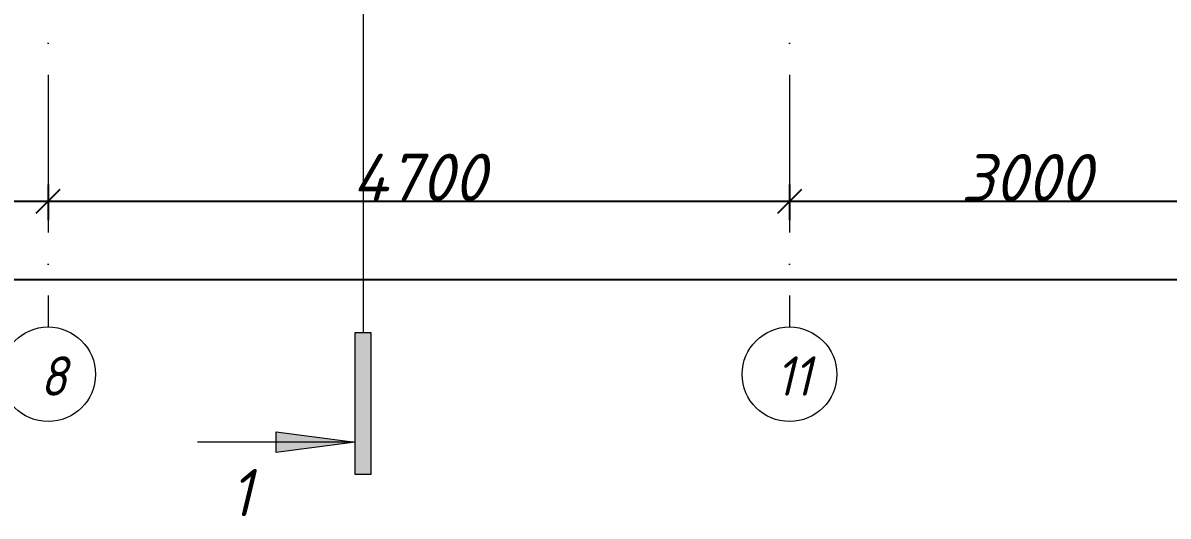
# Model space of a CAD drawing. Header units: millimetres. Extents: x -537608 to 253996, y -217170 to 186033.
# Drawn here: x -171558 to -164298, y 6316 to 9443 of the extents above; entities that cross this region are included whole.
import ezdxf

# ---------------------------------------------------------------- set-up
doc = ezdxf.new("R2010")
doc.units = ezdxf.units.MM
doc.linetypes.add('50_200_ШТРИХ_1Т_ш5_п1_п1_', pattern=[1400, 1000, -200, 0, -200])
for name, color, linetype, lineweight in [('A-____-____-DIMS', 7, 'Continuous', 9), ('G-____-____-SYMB', 7, 'Continuous', 9), ('S-GRID-____-IDEN', 7, 'Continuous', 9), ('S-GRID-____-OTLN-1', 7, '50_200_ШТРИХ_1Т_ш5_п1_п1_', 9)]:
    doc.layers.add(name, color=color, linetype=linetype, lineweight=lineweight)
doc.layers.add('G-____-____-SYMB-1', color=9, linetype='Continuous', lineweight=9, true_color=0x808080)
doc.styles.add('ISOCPEUR_I', font='isocpeui.ttf', dxfattribs={"height": 300})
doc.styles.add('ISOCPEUR_I_10', font='isocpeui.ttf', dxfattribs={"width": 0.9, "height": 180})
doc.styles.add('ISOCPEUR_I_9', font='isocpeui.ttf', dxfattribs={"width": 0.9, "height": 250})
doc.dimstyles.new('ISO-2_5_0_9К_БОЛЬШОЙ_ОСИ', dxfattribs={"dimscale": 304.8, "dimtxt": 248.995294, "dimasz": 0.492126, "dimexe": 0.393701, "dimexo": 0, "dimgap": 0, "dimtad": 1, "dimdec": 0, "dimzin": 0, "dimdsep": 46, "dimtxsty": 'ISOCPEUR_I', "dimblk1": 'OBLIQUE', "dimblk2": 'OBLIQUE', "dimsah": 1, "dimcen": 0.09, "dimdle": 0.393701, "dimazin": 0, "dimtfac": 1, "dimtdec": 4, "dimtix": 1, "dimtmove": 0, "dimatfit": 3, "dimfxl": 1, "dimtvp": 1, "dimtolj": 1, "dimtzin": 0, "dimarcsym": 2})

# ---------------------------------------------------------------- blocks, each defined once
blk = doc.blocks.new('Ось сетки - Круг_Ø6_00__ISO-2_5_0_9K_-25732049-АР1_План отверстий 2 этажа в осях 1-64_Ю-ЯЯ')
at = {"layer": 'S-GRID-____-IDEN'}
blk.add_circle((0, 0), 3, dxfattribs=at)
blk = doc.blocks.new('Разрез - Концевая часть разреза-18266132-АР1_План отверстий 2 этажа в осях 1-64_Ю-ЯЯ')
at = {"layer": 'G-____-____-SYMB'}
for points in [[(0, 0.5), (0, -0.5), (-9, -0.5), (-9, 0.5)], [(-6.292, -5.5), (-7.609, -5.5), (-6.95, -0.5)]]:
    blk.add_hatch(color=256, dxfattribs=at).paths.add_polyline_path(points, flags=0)
for p, q in [((0, 0.5), (-9, 0.5)), ((-9, 0.5), (-9, -0.5)), ((0, -0.5), (0, 0.5)), ((-9, -0.5), (0, -0.5)), ((-6.95, -0.5), (-7.609, -5.5)), ((-6.95, -0.5), (-6.95, -10.5)), ((-6.292, -5.5), (-6.95, -0.5)), ((-7.609, -5.5), (-6.292, -5.5))]:
    blk.add_line(p, q, dxfattribs=at)
blk = doc.blocks.new('_Oblique')
at = {"color": 0, "linetype": 'ByBlock', "lineweight": -2}
blk.add_line((-0.5, -0.5), (0.5, 0.5), dxfattribs=at)
blk = doc.blocks.new('*D2221')
at = {"layer": 'A-____-____-DIMS', "color": 0, "lineweight": -2, "transparency": 16777216}
for p, q in [((-174797.7, 8418), (-174797.7, 8192)), ((-171397.7, 8418), (-171397.7, 8192)), ((-174917.7, 8312), (-171277.7, 8312))]:
    blk.add_line(p, q, dxfattribs=at)
at = {"layer": 'Defpoints', "color": 0, "transparency": 16777216}
for p in [(-174797.7, 8418), (-171397.7, 8418), (-171397.7, 8312)]:
    blk.add_point(p, dxfattribs=at)
at = {"layer": 'A-____-____-DIMS', "color": 0, "lineweight": -2, "transparency": 16777216, "xscale": 150, "yscale": 150, "zscale": 150, "rotation": 180}
blk.add_blockref('_Oblique', (-174797.7, 8312), dxfattribs=at)
at = {"layer": 'A-____-____-DIMS', "color": 0, "lineweight": -2, "transparency": 16777216, "xscale": 150, "yscale": 150, "zscale": 150}
blk.add_blockref('_Oblique', (-171397.7, 8312), dxfattribs=at)
at = {"layer": 'A-____-____-DIMS', "color": 0, "transparency": 16777216, "insert": (-173097.7, 8462), "char_height": 300, "width": 781.462, "attachment_point": 5, "style": 'ISOCPEUR_I'}
blk.add_mtext('\\A1;3400', dxfattribs=at)
blk = doc.blocks.new('*D2222')
at = {"layer": 'A-____-____-DIMS', "color": 0, "lineweight": -2, "transparency": 16777216}
for p, q in [((-171397.7, 8418), (-171397.7, 8192)), ((-166697.7, 8418), (-166697.7, 8192)), ((-171517.7, 8312), (-166577.7, 8312))]:
    blk.add_line(p, q, dxfattribs=at)
at = {"layer": 'Defpoints', "color": 0, "transparency": 16777216}
for p in [(-171397.7, 8418), (-166697.7, 8418), (-166697.7, 8312)]:
    blk.add_point(p, dxfattribs=at)
at = {"layer": 'A-____-____-DIMS', "color": 0, "lineweight": -2, "transparency": 16777216, "xscale": 150, "yscale": 150, "zscale": 150, "rotation": 180}
blk.add_blockref('_Oblique', (-171397.7, 8312), dxfattribs=at)
at = {"layer": 'A-____-____-DIMS', "color": 0, "lineweight": -2, "transparency": 16777216, "xscale": 150, "yscale": 150, "zscale": 150}
blk.add_blockref('_Oblique', (-166697.7, 8312), dxfattribs=at)
at = {"layer": 'A-____-____-DIMS', "color": 0, "transparency": 16777216, "insert": (-169047.7, 8463.9), "char_height": 300, "width": 781.462, "attachment_point": 5, "style": 'ISOCPEUR_I'}
blk.add_mtext('\\A1;4700', dxfattribs=at)
blk = doc.blocks.new('*D2223')
at = {"layer": 'A-____-____-DIMS', "color": 0, "lineweight": -2, "transparency": 16777216}
for p, q in [((-166697.7, 8418), (-166697.7, 8192)), ((-163697.7, 8418), (-163697.7, 8192)), ((-166817.7, 8312), (-163577.7, 8312))]:
    blk.add_line(p, q, dxfattribs=at)
at = {"layer": 'Defpoints', "color": 0, "transparency": 16777216}
for p in [(-166697.7, 8418), (-163697.7, 8418), (-163697.7, 8312)]:
    blk.add_point(p, dxfattribs=at)
at = {"layer": 'A-____-____-DIMS', "color": 0, "lineweight": -2, "transparency": 16777216, "xscale": 150, "yscale": 150, "zscale": 150, "rotation": 180}
blk.add_blockref('_Oblique', (-166697.7, 8312), dxfattribs=at)
at = {"layer": 'A-____-____-DIMS', "color": 0, "lineweight": -2, "transparency": 16777216, "xscale": 150, "yscale": 150, "zscale": 150}
blk.add_blockref('_Oblique', (-163697.7, 8312), dxfattribs=at)
at = {"layer": 'A-____-____-DIMS', "color": 0, "transparency": 16777216, "insert": (-165197.7, 8462), "char_height": 300, "width": 758.478, "attachment_point": 5, "style": 'ISOCPEUR_I'}
blk.add_mtext('\\A1;3000', dxfattribs=at)
blk = doc.blocks.new('*D2215')
at = {"layer": 'A-____-____-DIMS', "color": 0, "lineweight": -2, "transparency": 16777216}
for p, q in [((-186997.7, 7921.2), (-186997.7, 7695.2)), ((-113597.7, 7921.2), (-113597.7, 7695.2)), ((-187117.7, 7815.2), (-113477.7, 7815.2))]:
    blk.add_line(p, q, dxfattribs=at)
at = {"layer": 'Defpoints', "color": 0, "transparency": 16777216}
for p in [(-186997.7, 7921.2), (-113597.7, 7921.2), (-113597.7, 7815.2)]:
    blk.add_point(p, dxfattribs=at)
at = {"layer": 'A-____-____-DIMS', "color": 0, "lineweight": -2, "transparency": 16777216, "xscale": 150, "yscale": 150, "zscale": 150, "rotation": 180}
blk.add_blockref('_Oblique', (-186997.7, 7815.2), dxfattribs=at)
at = {"layer": 'A-____-____-DIMS', "color": 0, "lineweight": -2, "transparency": 16777216, "xscale": 150, "yscale": 150, "zscale": 150}
blk.add_blockref('_Oblique', (-113597.7, 7815.2), dxfattribs=at)
at = {"layer": 'A-____-____-DIMS', "color": 0, "transparency": 16777216, "insert": (-150297.7, 7967.1), "char_height": 300, "width": 971.082, "attachment_point": 5, "style": 'ISOCPEUR_I'}
blk.add_mtext('\\A1;73400', dxfattribs=at)

msp = doc.modelspace()

# ---------------------------------------------------------------- linework, layer by layer
at = {"layer": 'G-____-____-SYMB-1'}
msp.add_line((-169401.4015, 9545.0318), (-169401.4015, 7479.4123), dxfattribs=at)
at = {"layer": 'S-GRID-____-OTLN-1'}
for p, q in [((-171397.6725, 45516.3579), (-171397.6725, 7515.0943)), ((-166697.6725, 45516.3579), (-166697.6725, 7515.0943))]:
    msp.add_line(p, q, dxfattribs=at)

# ---------------------------------------------------------------- block references
at = {"layer": 'G-____-____-SYMB', "extrusion": (0, 0, -1), "xscale": 99.99999999999993, "yscale": 99.99999999999993, "zscale": 99.99999999999993, "rotation": 90.00000000000053}
msp.add_blockref('Разрез - Концевая часть разреза-18266132-АР1_План отверстий 2 этажа в осях 1-64_Ю-ЯЯ', (169401.4015, 7479.4123), dxfattribs=at)
at = {"layer": 'S-GRID-____-IDEN', "xscale": 99.99999999999993, "yscale": 99.99999999999993, "zscale": 99.99999999999993, "rotation": 180}
for p in [(-171397.6725, 7215.0943), (-166697.6725, 7215.0943)]:
    msp.add_blockref('Ось сетки - Круг_Ø6_00__ISO-2_5_0_9K_-25732049-АР1_План отверстий 2 этажа в осях 1-64_Ю-ЯЯ', p, dxfattribs=at)

# ---------------------------------------------------------------- texts
at = {"layer": 'G-____-____-SYMB', "insert": (-170241.0013, 6614.594), "char_height": 300, "width": 184.388125, "attachment_point": 1, "style": 'ISOCPEUR_I_10'}
msp.add_mtext('\\fISOCPEUR|b0|i1|c204|p34|;1', dxfattribs=at)
at = {"layer": 'S-GRID-____-IDEN', "char_height": 250, "attachment_point": 1, "style": 'ISOCPEUR_I_9'}
for s, insert, width in [('\\fISOCPEUR|b0|i1|c204|p34|;\\W.9;8', (-171448.7942, 7329.028), 202.02525), ('11', (-166784.3442, 7329.028), 288.6075)]:
    msp.add_mtext(s, dxfattribs=dict(at, insert=insert, width=width))

# ---------------------------------------------------------------- dimensions: what is measured, and where the dimension line sits
at = {"layer": 'A-____-____-DIMS'}
for base, p1, p2, override, picture, middle in [((-171397.6725, 8311.9736), (-174797.6725, 8418.0396), (-171397.6725, 8418.0396), {"dimpost": '<>', "dimfxl": 3400}, '*D2221', (-173097.6725, 8461.9736)), ((-166697.6725, 8311.9736), (-171397.6725, 8418.0396), (-166697.6725, 8418.0396), {"dimpost": '<>', "dimfxl": 4700}, '*D2222', (-169047.6725, 8463.9054)), ((-163697.6725, 8311.9736), (-166697.6725, 8418.0396), (-163697.6725, 8418.0396), {"dimpost": '<>', "dimfxl": 3000}, '*D2223', (-165197.6725, 8461.9736)), ((-113597.6725, 7815.1733), (-186997.6725, 7921.2394), (-113597.6725, 7921.2394), {"dimpost": '<>', "dimfxl": 73400}, '*D2215', (-150297.6725, 7967.1052))]:
    dim = msp.add_linear_dim(base=base, p1=p1, p2=p2, dimstyle='ISO-2_5_0_9К_БОЛЬШОЙ_ОСИ', override=override, dxfattribs=at)
    dim.commit()
    dim.dimension.update_dxf_attribs({"geometry": picture, "text_midpoint": middle})

doc.saveas('drawing.dxf')
